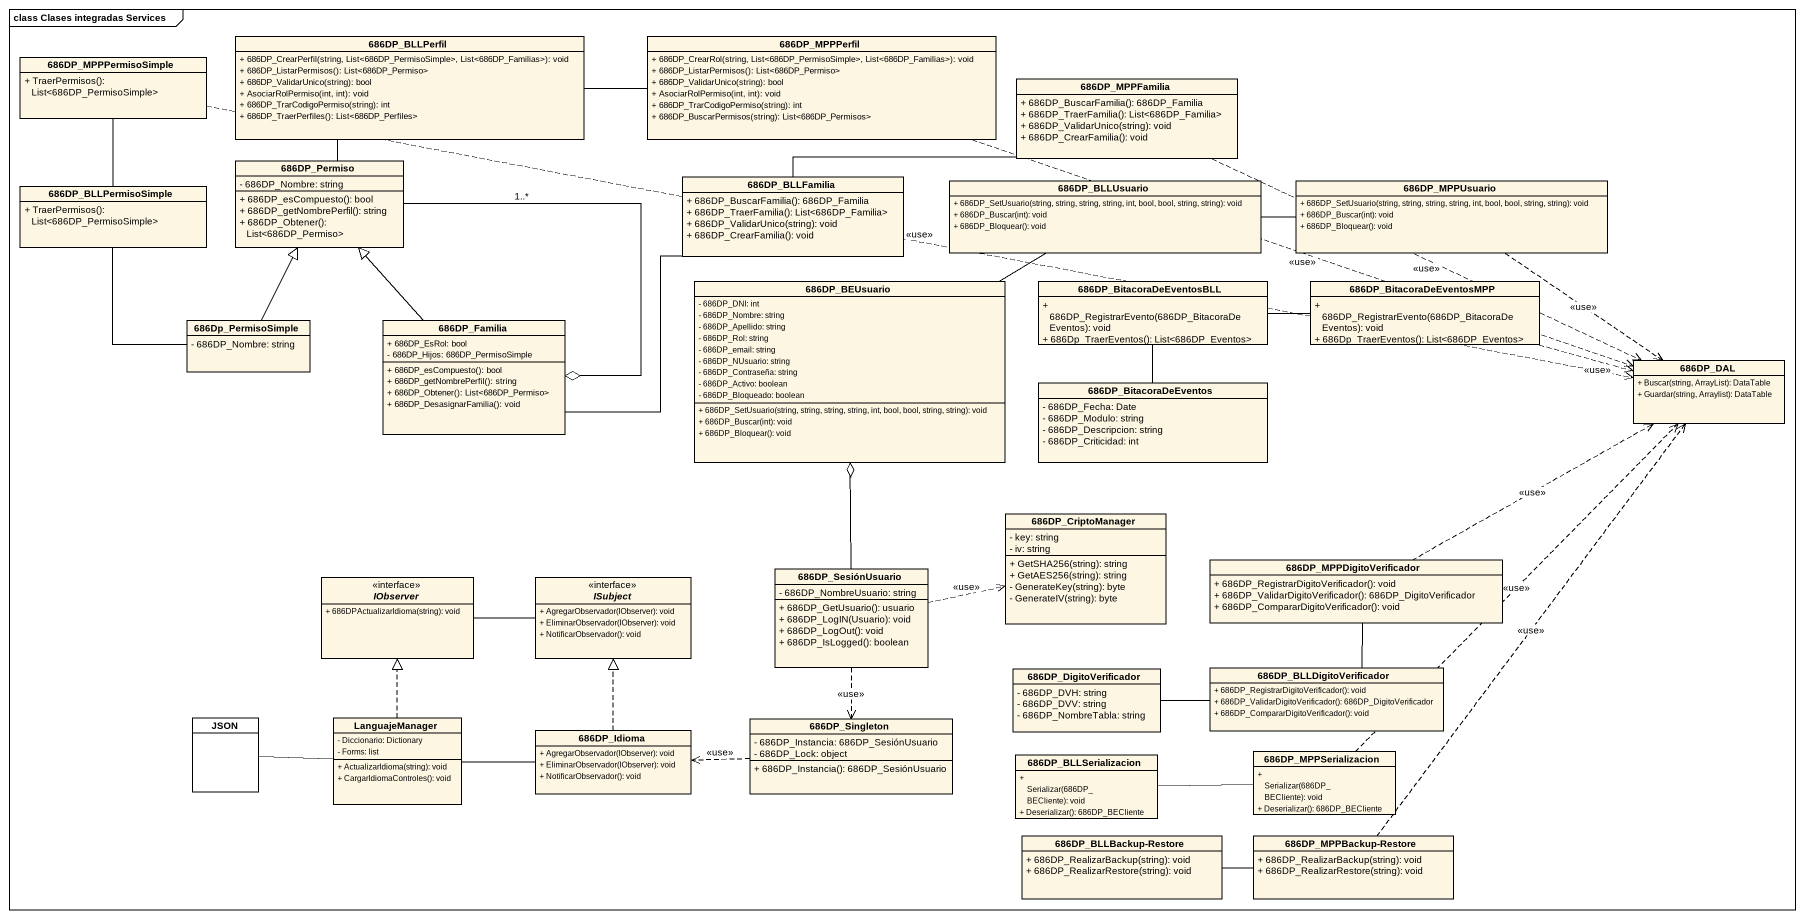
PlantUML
@startuml
mainframe class Clases integradas Services
hide circle
hide empty members
skinparam classAttributeIconSize 0
class "686DP_MPPPermisoSimple" as c686DP_MPPPermisoSimple {
  + TraerPermisos(): List<686DP_PermisoSimple>
}
class "686DP_BLLPerfil" as c686DP_BLLPerfil {
  + 686DP_CrearPerfil(string, List<686DP_PermisoSimple>, List<686DP_Familias>): void
  + 686DP_ListarPermisos(): List<686DP_Permiso>
  + 686DP_ValidarUnico(string): bool
  + AsociarRolPermiso(int, int): void
  + 686DP_TrarCodigoPermiso(string): int
  + 686DP_TraerPerfiles(): List<686DP_Perfiles>
}
class "686DP_MPPPerfil" as c686DP_MPPPerfil {
  + 686DP_CrearRol(string, List<686DP_PermisoSimple>, List<686DP_Familias>): void
  + 686DP_ListarPermisos(): List<686DP_Permiso>
  + 686DP_ValidarUnico(string): bool
  + AsociarRolPermiso(int, int): void
  + 686DP_TrarCodigoPermiso(string): int
  + 686DP_BuscarPermisos(string): List<686DP_Permisos>
}
class "686DP_MPPFamilia" as c686DP_MPPFamilia {
  + 686DP_BuscarFamilia(): 686DP_Familia
  + 686DP_TraerFamilia(): List<686DP_Familia>
  + 686DP_ValidarUnico(string): void
  + 686DP_CrearFamilia(): void
}
class "686DP_Permiso" as c686DP_Permiso {
  - 686DP_Nombre: string
  + 686DP_esCompuesto(): bool
  + 686DP_getNombrePerfil(): string
  + 686DP_Obtener(): List<686DP_Permiso>
}
class "686DP_BLLFamilia" as c686DP_BLLFamilia {
  + 686DP_BuscarFamilia(): 686DP_Familia
  + 686DP_TraerFamilia(): List<686DP_Familia>
  + 686DP_ValidarUnico(string): void
  + 686DP_CrearFamilia(): void
}
class "686DP_BLLUsuario" as c686DP_BLLUsuario {
  + 686DP_SetUsuario(string, string, string, string, int, bool, bool, string, string): void
  + 686DP_Buscar(int): void
  + 686DP_Bloquear(): void
}
class "686DP_MPPUsuario" as c686DP_MPPUsuario {
  + 686DP_SetUsuario(string, string, string, string, int, bool, bool, string, string): void
  + 686DP_Buscar(int): void
  + 686DP_Bloquear(): void
}
class "686DP_BLLPermisoSimple" as c686DP_BLLPermisoSimple {
  + TraerPermisos(): List<686DP_PermisoSimple>
}
class "686DP_BEUsuario" as c686DP_BEUsuario {
  - 686DP_DNI: int
  - 686DP_Nombre: string
  - 686DP_Apellido: string
  - 686DP_Rol: string
  - 686DP_email: string
  - 686DP_NUsuario: string
  - 686DP_Contraseña: string
  - 686DP_Activo: boolean
  - 686DP_Bloqueado: boolean
  + 686DP_SetUsuario(string, string, string, string, int, bool, bool, string, string): void
  + 686DP_Buscar(int): void
  + 686DP_Bloquear(): void
}
class "686DP_BitacoraDeEventosBLL" as c686DP_BitacoraDeEventosBLL {
  + 686DP_RegistrarEvento(686DP_BitacoraDeEventos): void
  + 686Dp_TraerEventos(): List<686DP_Eventos>
}
class "686DP_BitacoraDeEventosMPP" as c686DP_BitacoraDeEventosMPP {
  + 686DP_RegistrarEvento(686DP_BitacoraDeEventos): void
  + 686Dp_TraerEventos(): List<686DP_Eventos>
}
class "686Dp_PermisoSimple" as c686Dp_PermisoSimple {
  - 686DP_Nombre: string
}
class "686DP_Familia" as c686DP_Familia {
  + 686DP_EsRol: bool
  - 686DP_Hijos: 686DP_PermisoSimple
  + 686DP_esCompuesto(): bool
  + 686DP_getNombrePerfil(): string
  + 686DP_Obtener(): List<686DP_Permiso>
  + 686DP_DesasignarFamilia(): void
}
class "686DP_BitacoraDeEventos" as c686DP_BitacoraDeEventos {
  - 686DP_Fecha: Date
  - 686DP_Modulo: string
  - 686DP_Descripcion: string
  - 686DP_Criticidad: int
}
class "686DP_DAL" as c686DP_DAL {
  + Buscar(string, ArrayList): DataTable
  + Guardar(string, Arraylist): DataTable
}
class "686DP_CriptoManager" as c686DP_CriptoManager {
  - key: string
  - iv: string
  + GetSHA256(string): string
  + GetAES256(string): string
  - GenerateKey(string): byte
  - GenerateIV(string): byte
}
interface IObserver {
  + 686DPActualizarIdioma(string): void
}
interface ISubject {
  + AgregarObservador(IObserver): void
  + EliminarObservador(IObserver): void
  + NotificarObservador(): void
}
class "686DP_SesiónUsuario" as c686DP_SesiónUsuario {
  - 686DP_NombreUsuario: string
  + 686DP_GetUsuario(): usuario
  + 686DP_LogIN(Usuario): void
  + 686DP_LogOut(): void
  + 686DP_IsLogged(): boolean
}
class "686DP_MPPDigitoVerificador" as c686DP_MPPDigitoVerificador {
  + 686DP_RegistrarDigitoVerificador(): void
  + 686DP_ValidarDigitoVerificador(): 686DP_DigitoVerificador
  + 686DP_CompararDigitoVerificador(): void
}
class "686DP_DigitoVerificador" as c686DP_DigitoVerificador {
  - 686DP_DVH: string
  - 686DP_DVV: string
  - 686DP_NombreTabla: string
}
class "686DP_BLLDigitoVerificador" as c686DP_BLLDigitoVerificador {
  + 686DP_RegistrarDigitoVerificador(): void
  + 686DP_ValidarDigitoVerificador(): 686DP_DigitoVerificador
  + 686DP_CompararDigitoVerificador(): void
}
class "JSON" as JSON_ #FFFFFF
class LanguajeManager {
  - Diccionario: Dictionary
  - Forms: list
  + ActualizarIdioma(string): void
  + CargarIdiomaControles(): void
}
class "686DP_Idioma" as c686DP_Idioma {
  + AgregarObservador(IObserver): void
  + EliminarObservador(IObserver): void
  + NotificarObservador(): void
}
class "686DP_Singleton" as c686DP_Singleton {
  - 686DP_Instancia: 686DP_SesiónUsuario
  - 686DP_Lock: object
  + 686DP_Instancia(): 686DP_SesiónUsuario
}
class "686DP_MPPSerializacion" as c686DP_MPPSerializacion {
  + Serializar(686DP_BECliente): void
  + Deserializar(): 686DP_BECliente
}
class "686DP_BLLSerializacion" as c686DP_BLLSerializacion {
  + Serializar(686DP_BECliente): void
  + Deserializar(): 686DP_BECliente
}
class "686DP_BLLBackup-Restore" as c686DP_BLLBackup_Restore {
  + 686DP_RealizarBackup(string): void
  + 686DP_RealizarRestore(string): void
}
class "686DP_MPPBackup-Restore" as c686DP_MPPBackup_Restore {
  + 686DP_RealizarBackup(string): void
  + 686DP_RealizarRestore(string): void
}
c686DP_MPPPermisoSimple .right.> c686DP_DAL : <<use>>
c686DP_BLLPerfil -right- c686DP_MPPPerfil
c686DP_MPPPerfil .right.> c686DP_DAL : <<use>>
c686DP_MPPFamilia .right.> c686DP_DAL : <<use>>
c686DP_Permiso -up- c686DP_BLLPerfil
c686DP_Permiso --o c686DP_Familia : 1..*
c686DP_BLLFamilia -right- c686DP_MPPFamilia
c686DP_BLLUsuario -right- c686DP_MPPUsuario
c686DP_MPPUsuario ..> c686DP_DAL : <<use>>
c686DP_BLLPermisoSimple -up- c686DP_MPPPermisoSimple
c686DP_BEUsuario -up- c686DP_BLLUsuario
c686DP_BitacoraDeEventosBLL -right- c686DP_BitacoraDeEventosMPP
c686DP_BitacoraDeEventosMPP .right.> c686DP_DAL : <<use>>
c686Dp_PermisoSimple -up-|> c686DP_Permiso
c686Dp_PermisoSimple -up- c686DP_BLLPermisoSimple
c686DP_Familia -up-|> c686DP_Permiso
c686DP_Familia -right- c686DP_BLLFamilia
c686DP_BitacoraDeEventos -up- c686DP_BitacoraDeEventosBLL
IObserver -right- ISubject
c686DP_SesiónUsuario -up-o c686DP_BEUsuario
c686DP_SesiónUsuario .right.> c686DP_CriptoManager : <<use>>
c686DP_SesiónUsuario ..> c686DP_Singleton : <<use>>
c686DP_MPPDigitoVerificador .right.> c686DP_DAL : <<use>>
c686DP_DigitoVerificador -right- c686DP_BLLDigitoVerificador
c686DP_BLLDigitoVerificador -up- c686DP_MPPDigitoVerificador
JSON_ -right- LanguajeManager
LanguajeManager .up.|> IObserver
LanguajeManager -right- c686DP_Idioma
c686DP_Idioma .up.|> ISubject
c686DP_Singleton .left.> c686DP_Idioma : <<use>>
c686DP_MPPSerializacion .up.> c686DP_DAL : <<use>>
c686DP_BLLSerializacion -right- c686DP_MPPSerializacion
c686DP_BLLBackup_Restore -right- c686DP_MPPBackup_Restore
c686DP_MPPBackup_Restore .up.> c686DP_DAL : <<use>>
@enduml
